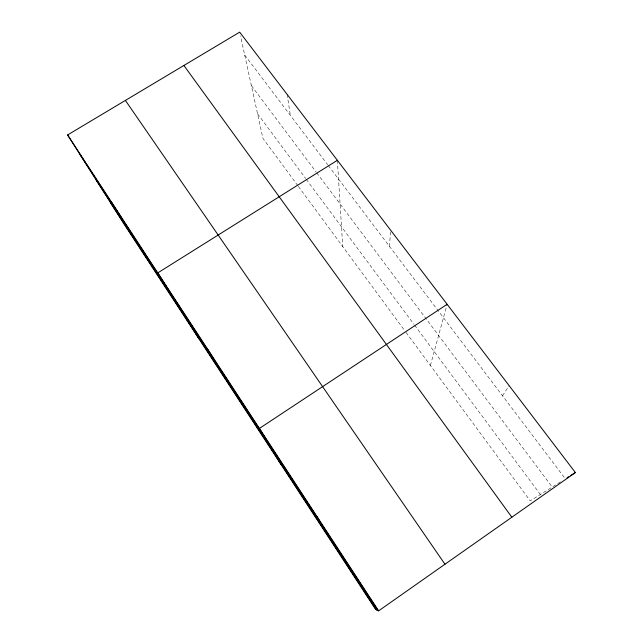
<?xml version="1.0" encoding="UTF-8"?>
<svg xmlns="http://www.w3.org/2000/svg" width="643" height="643" viewBox="0 0 643 643"><rect width="100%" height="100%" fill="white"/><g stroke="black" fill="none" stroke-linecap="round" stroke-linejoin="round"><path stroke-width="0.48" stroke-dasharray="3.21 2.41" d="M389.489 246.406L390.606 230.146M430.392 365.465L447.134 304.308M502.505 395.758L509.152 385.663M560.439 481.928L530.218 500.857L405.588 331.82M244.694 55.049L327.689 164.737M328.292 165.532L564.763 478.046M251.397 85.64L316.147 172.051M316.75 172.846L552.224 487.072M257.562 113.787L305.682 178.569M306.277 179.373L413.996 324.385M414.59 325.181L540.369 494.499M297.781 185.602L262.931 138.333L240.514 35.968M298.376 186.406L405.002 331.024M287.14 94.417L290.339 115.378M337.366 160.3L342.735 246.566"/><path stroke-width="0.96" d="M378.639 610.85L575.397 472.565L239.678 32.15L67.603 134.95L123.995 223.949L375.633 609.419L378.639 610.85L67.603 134.95M447.134 304.308L259.41 428.431L281.449 465.146M337.366 160.3L157.768 272.897L198.944 338.757M567.038 477.797L568.709 476.752M570.381 475.699L575.397 472.565M183.898 65.473L511.844 517.229M125.401 100.421L444.964 564.232M79.812 154.216L377.971 610.529M96.08 179.895L377.095 610.111M111.006 203.453L376.308 609.733M111.376 201.918L122.074 218.901M207.022 348.265L214.079 359.702M316.999 516.546L319.282 520.717"/></g></svg>
